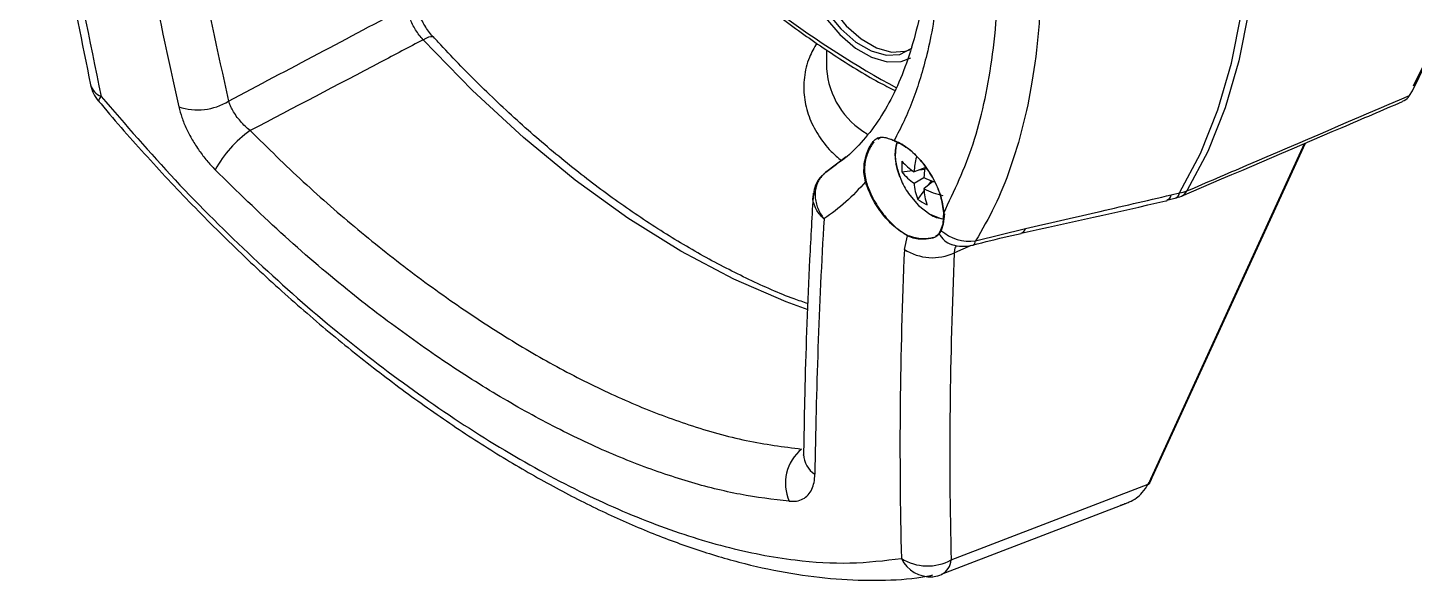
# Model space of a CAD drawing. Extents: x 6 to 134, y 3 to 97.
# Drawn here: x 8.448 to 12.103, y 3.292 to 4.748 of the extents above; entities that cross this region are included whole.
import ezdxf

# ---------------------------------------------------------------- set-up
doc = ezdxf.new("R2010")
doc.units = 0
doc.header["$MEASUREMENT"] = 0
doc.layers.add('OBJECT', color=7, linetype='CONTINUOUS')

msp = doc.modelspace()

# ---------------------------------------------------------------- linework, layer by layer
at = {"layer": 'OBJECT'}
for p, q in [((10.5533, 4.6903), (10.5533, 4.6404)), ((12.0902, 4.5699), (12.0976, 4.5824)), ((10.696, 4.4591), (10.6882, 4.4542)), ((10.6948, 4.4599), (10.6947, 4.4599)), ((10.696, 4.4591), (10.6961, 4.4591)), ((11.4086, 3.5615), (11.8128, 4.4432)), ((11.4116, 3.5628), (11.8158, 4.4445)), ((10.6051, 4.4079), (10.5507, 4.3668)), ((10.5518, 4.3676), (10.5793, 4.3893)), ((10.5805, 4.3892), (10.5518, 4.3676)), ((10.5518, 4.3676), (10.5476, 4.3642)), ((10.5507, 4.3668), (10.5518, 4.3676)), ((10.6519, 4.3675), (10.6519, 4.3671)), ((10.6562, 4.3423), (10.6519, 4.3671)), ((10.6535, 4.3671), (10.6534, 4.3675)), ((10.6535, 4.3671), (10.6576, 4.3426)), ((10.7521, 4.3686), (10.7795, 4.3719)), ((10.8128, 4.3795), (10.784, 4.3687)), ((10.784, 4.3388), (10.81, 4.3537)), ((10.7983, 4.3741), (10.8122, 4.3757)), ((10.659, 4.3336), (10.6562, 4.3423)), ((10.6576, 4.3426), (10.6604, 4.334)), ((10.659, 4.3336), (10.6592, 4.333)), ((10.6604, 4.334), (10.6605, 4.3334)), ((10.7939, 4.2962), (10.8104, 4.3183)), ((10.8337, 4.3433), (10.81, 4.3238)), ((10.8218, 4.3335), (10.8301, 4.3447)), ((11.462, 4.3081), (11.4839, 4.3132)), ((11.45, 4.2941), (11.4718, 4.2991)), ((10.8605, 4.2317), (10.8644, 4.2576)), ((10.8606, 4.232), (10.8622, 4.2611)), ((10.8644, 4.2578), (10.8606, 4.232)), ((10.8504, 4.2075), (10.855, 4.2157)), ((10.8551, 4.2144), (10.8504, 4.2061)), ((10.855, 4.2157), (10.8605, 4.2317)), ((10.8606, 4.2305), (10.8551, 4.2144)), ((10.8603, 4.2315), (10.8602, 4.2313)), ((10.8606, 4.2305), (10.8606, 4.2308)), ((10.9461, 4.1866), (11.0777, 4.2192)), ((10.7586, 4.1642), (10.7668, 4.1999)), ((10.8839, 4.1767), (10.8847, 4.1764)), ((10.9349, 4.1748), (10.8902, 4.1554)), ((10.8818, 3.3459), (11.4015, 3.5459)), ((11.4015, 3.5459), (11.4034, 3.5498)), ((10.8568, 3.3084), (11.3394, 3.4942)), ((10.8334, 3.3017), (10.8366, 3.3022))]:
    msp.add_line(p, q, dxfattribs=at)
at = {"layer": 'OBJECT', "flags": 128}
for points in [[(12.0976, 4.5824), (12.1499, 4.6883), (12.1931, 4.8037), (12.227, 4.9279), (12.2513, 5.0602), (12.266, 5.1997), (12.2709, 5.3457), (12.266, 5.4974), (12.2513, 5.6539), (12.227, 5.8142), (12.1931, 5.9775), (12.1499, 6.1428), (12.0976, 6.3092)], [(12.0992, 6.3138), (12.1513, 6.1481), (12.1943, 5.9835), (12.2281, 5.8209), (12.2523, 5.6612), (12.2669, 5.5054), (12.2718, 5.3543), (12.2669, 5.2089), (12.2523, 5.07), (12.2281, 4.9383), (12.1943, 4.8146), (12.1513, 4.6997), (12.0992, 4.5942)], [(11.4839, 4.3132), (11.5392, 4.4173), (11.585, 4.5317), (11.6209, 4.6555), (11.6467, 4.7879), (11.6623, 4.9283), (11.6675, 5.0755), (11.6623, 5.2288), (11.6467, 5.387), (11.6209, 5.5493), (11.585, 5.7146), (11.5392, 5.8818), (11.4839, 6.0498)], [(11.5031, 6.059), (11.5585, 5.8906), (11.6044, 5.723), (11.6404, 5.5573), (11.6663, 5.3947), (11.6819, 5.236), (11.6871, 5.0824), (11.6819, 4.9348), (11.6663, 4.7942), (11.6404, 4.6614), (11.6044, 4.5373), (11.5585, 4.4227), (11.5031, 4.3183)], [(10.4908, 4.9429), (10.5033, 4.8908), (10.5251, 4.8383), (10.5549, 4.7888), (10.5906, 4.7454), (10.6302, 4.7108), (10.671, 4.6873), (10.7106, 4.6762), (10.7464, 4.6783), (10.7761, 4.6935), (10.779, 4.696)], [(10.5049, 4.9511), (10.5174, 4.899), (10.5393, 4.8465), (10.569, 4.797), (10.6048, 4.7536), (10.6443, 4.719), (10.6852, 4.6954), (10.7247, 4.6843), (10.7605, 4.6864), (10.7725, 4.6906)], [(10.4794, 4.9331), (10.4948, 4.8788), (10.5191, 4.8248), (10.5509, 4.7743), (10.5884, 4.7302), (10.6295, 4.6949), (10.6717, 4.6705), (10.7128, 4.6584), (10.7503, 4.6592), (10.7756, 4.6689)], [(9.4905, 4.7169), (9.4979, 4.7212), (9.5046, 4.7242), (9.5102, 4.7256), (9.5144, 4.7255), (9.517, 4.7241)], [(10.505, 4.0048), (10.4472, 4.0257), (10.3086, 4.0856), (10.1691, 4.1594), (10.0295, 4.2467), (9.8909, 4.3468), (9.7543, 4.4591), (9.6205, 4.5828), (9.4905, 4.7169)], [(8.6343, 4.5549), (8.6344, 4.5547), (8.6346, 4.5545)], [(10.5457, 4.3628), (10.5458, 4.3629), (10.5476, 4.3642)], [(10.7461, 4.3563), (10.749, 4.349), (10.7508, 4.345)], [(10.7728, 4.3069), (10.7956, 4.2802), (10.8252, 4.2574)], [(10.8252, 4.2574), (10.8548, 4.246), (10.8614, 4.2452)]]:
    msp.add_lwpolyline(points, dxfattribs=at)
at = {"layer": 'OBJECT'}
for centre, radius, start, end in [((11.9141, 6.7682), 2.4755, 224.7224, 241.6197), ((10.7689, 4.656), 0.2162, 184.1355, 239.8884), ((8.7113, 4.6187), 0.1, 191.8341, 219.9346), ((8.6574, 4.6102), 0.0456, 195.1564, 249.1304), ((8.6547, 4.5521), 0.0206, 131.2069, 171.9092), ((8.8954, 4.6866), 0.1548, 251.3957, 301.9183), ((9.2094, 4.2284), 0.3045, 125.1681, 151.4211), ((10.6956, 4.4599), 0.000939, 182.2835, 293.6898), ((10.6957, 4.4599), 0.000936, 182.1217, 294.7716), ((10.732, 4.4513), 0.000537, 182.4277, 297.3754), ((10.8705, 4.4115), 0.1361, 166.0753, 203.9166), ((10.8914, 4.3826), 0.14, 174.2678, 185.7322), ((10.8688, 4.4981), 0.1546, 221.0271, 236.7728), ((11.0229, 4.3498), 0.2397, 166.0409, 175.468), ((10.6527, 4.3692), 0.00186, 245.6984, 293.2816), ((10.6527, 4.3688), 0.00187, 246.0503, 293.8425), ((10.8503, 4.3908), 0.1983, 186.7638, 196.8263), ((10.8502, 4.3908), 0.1982, 186.8725, 196.66), ((10.8628, 4.4549), 0.1404, 217.9564, 235.8734), ((11.0966, 4.3356), 0.2872, 171.654, 176.3712), ((10.9397, 4.6157), 0.2923, 243.6614, 249.4662), ((10.6564, 4.3444), 0.00211, 263.842, 303.0716), ((10.6591, 4.336), 0.00237, 268.5735, 303.3352), ((10.6592, 4.3354), 0.00239, 268.9559, 303.0055), ((10.952, 4.4358), 0.2208, 204.276, 215.7186), ((10.924, 4.3489), 0.1404, 184.1294, 202.0448), ((10.9163, 4.5483), 0.2484, 244.6633, 256.8972), ((10.9644, 4.3325), 0.1547, 183.2302, 198.9748), ((11.4655, 4.3168), 0.0188, 289.7553, 348.897), ((11.4722, 4.3953), 0.0829, 278.0806, 291.8414), ((11.4762, 4.3321), 0.0302, 294.3499, 332.767), ((10.8757, 4.4098), 0.14, 234.27, 245.7353), ((11.4434, 4.3119), 0.019, 292.0061, 348.4609), ((11.4494, 4.3966), 0.1, 282.9436, 293.1348), ((10.8509, 4.2068), 0.000907, 126.1121, 231.8424), ((10.9018, 4.2311), 0.0573, 205.9728, 251.4718), ((10.8555, 4.2151), 0.000787, 127.0612, 238.6222), ((10.9309, 4.2999), 0.1143, 228.3995, 277.6379), ((10.861, 4.2312), 0.000767, 172.7243, 239.3961), ((10.8609, 4.2314), 0.000643, 120.7749, 167.6181), ((10.861, 4.2314), 0.000763, 172.9622, 239.5568), ((11.0608, 4.2231), 0.0173, 288.4625, 346.7109), ((10.7682, 4.2), 0.00147, 123.2527, 182.4225), ((10.9132, 4.2724), 0.1, 252.7961, 284.7327), ((10.9327, 4.1878), 0.0135, 296.2231, 354.9623), ((10.8324, 4.2788), 0.1363, 237.2101, 295.0908), ((10.5609, 3.5481), 0.116, 129.1095, 204.1927), ((10.5567, 3.6261), 0.0639, 181.9516, 237.7915), ((11.4021, 3.5485), 0.0027, 257.1145, 331.8642), ((11.4037, 3.553), 0.00319, 263.833, 328.5788), ((11.409, 3.5645), 0.00302, 261.3991, 326.9092), ((10.8196, 3.4613), 0.1312, 238.3, 298.3103), ((10.8272, 3.3863), 0.0848, 205.5411, 274.2475), ((10.8344, 3.3497), 0.0476, 297.9238, 355.4271), ((10.8208, 3.4009), 0.1, 279.1058, 291.0242)]:
    msp.add_arc(centre, radius, start, end, dxfattribs=at)
for centre, major_axis, ratio, start_param, end_param in [((19.1271, 14.4406), (5.5041, 16.751), 0.560269, 2.306716, 2.371164), ((22.4135, 12.5434), (8.654, 14.9534), 0.719689, 2.425419, 2.481145), ((22.3524, 12.5787), (8.7039, 15.04), 0.71887, 2.42727, 2.481138), ((-20.258, -7.3219), (41.2178, 19.304), 0.050051, 5.477163, 5.493517), ((21.4016, 13.1276), (8.6782, 15.0549), 0.435892, 2.426221, 2.480089), ((24.6269, 11.2657), (11.7585, 13.1395), 0.561291, 2.540319, 2.604767), ((24.6879, 11.2106), (11.7075, 13.0528), 0.561109, 2.540934, 2.605383), ((11.7651, 3.5785), (0.3456, 0.3853), 0.561109, 2.076501, 2.10355)]:
    msp.add_ellipse(centre, major_axis=major_axis, ratio=ratio, start_param=start_param, end_param=end_param, dxfattribs=at)
for points, knots in [([(10.9461, 5.9224), (10.9654, 5.8615), (11.0042, 5.739), (11.0494, 5.5547), (11.0849, 5.3706), (11.1078, 5.1966), (11.1195, 5.0348), (11.1215, 4.8849), (11.1139, 4.7405), (11.0917, 4.5654), (11.0521, 4.4102), (10.9978, 4.2757), (10.9634, 4.2164), (10.9461, 4.1866)], [0, 0, 0, 0, 0.0883963, 0.1775309, 0.2690103, 0.361303, 0.4421621, 0.5235795, 0.6067572, 0.6905431, 0.8432564, 0.9213745, 1, 1, 1, 1]), ([(10.6959, 5.8204), (10.6972, 5.8167), (10.714, 5.7688), (10.7399, 5.676), (10.773, 5.5431), (10.7981, 5.4117), (10.8158, 5.2838), (10.8257, 5.1616), (10.8279, 5.0463), (10.8227, 4.9378), (10.8104, 4.8357), (10.791, 4.7405), (10.7649, 4.6534), (10.7324, 4.5756), (10.6945, 4.5078), (10.6505, 4.4506), (10.6124, 4.4109), (10.5869, 4.3935), (10.5799, 4.3888)], [0, 0, 0, 0, 0.005802, 0.074672, 0.14446, 0.214672, 0.284672, 0.353852, 0.421783, 0.489214, 0.557357, 0.626172, 0.695314, 0.764462, 0.833393, 0.902309, 0.97304, 1, 1, 1, 1]), ([(10.8622, 4.2602), (10.89, 4.3186), (10.9461, 4.4367), (10.9861, 4.6243), (11.0042, 4.7926), (11.0092, 4.9326), (11.0051, 5.0807), (10.9877, 5.2774), (10.948, 5.5284), (10.891, 5.7311), (10.8622, 5.8337)], [0, 0, 0, 0, 0.1583077, 0.3203927, 0.4074997, 0.4946069, 0.5842283, 0.6738496, 0.8349382, 1, 1, 1, 1]), ([(10.7314, 5.7812), (10.7413, 5.7486), (10.7651, 5.6699), (10.7968, 5.5424), (10.8204, 5.4227), (10.8359, 5.3212), (10.8463, 5.2344), (10.8545, 5.1313), (10.8574, 5.0165), (10.8524, 4.8872), (10.8386, 4.7744), (10.8194, 4.6823), (10.8012, 4.6161), (10.7812, 4.5577), (10.7582, 4.5022), (10.7404, 4.4683), (10.7314, 4.4512)], [0, 0, 0, 0, 0.062169, 0.150354, 0.244924, 0.29535, 0.351758, 0.419932, 0.50785, 0.596524, 0.708699, 0.776564, 0.832035, 0.887658, 0.94375, 1, 1, 1, 1]), ([(8.4478, 5.5129), (8.4584, 5.4452), (8.4893, 5.2489), (8.5434, 4.9429), (8.591, 4.7084), (8.6134, 4.5982)], [0, 0, 0, 0, 0.218223, 0.632586, 1, 1, 1, 1]), ([(10.1475, 5.026), (10.1748, 4.9989), (10.2387, 4.9356), (10.3423, 4.8457), (10.4572, 4.7552), (10.5735, 4.675), (10.6659, 4.6173), (10.7194, 4.5902), (10.7338, 4.5828)], [0, 0, 0, 0, 0.145855, 0.341176, 0.536556, 0.731999, 0.927502, 1, 1, 1, 1]), ([(9.517, 4.7242), (9.5163, 4.7249), (9.5082, 4.7331), (9.4936, 4.7538), (9.4778, 4.7852), (9.4694, 4.8117), (9.4689, 4.8235), (9.4688, 4.8267)], [0, 0, 0, 0, 0.02584, 0.311935, 0.601613, 0.888955, 1, 1, 1, 1]), ([(9.4905, 4.7169), (9.4869, 4.7208), (9.4795, 4.7288), (9.47, 4.7425), (9.4618, 4.7573), (9.4554, 4.7727), (9.4506, 4.7889), (9.4494, 4.7994), (9.4487, 4.8047)], [0, 0, 0, 0, 0.160966, 0.326606, 0.487302, 0.652756, 0.823513, 1, 1, 1, 1]), ([(9.4905, 4.7169), (9.4529, 4.6971), (9.3008, 4.6171), (9.1486, 4.5374), (9.034, 4.4773)], [0, 0, 0, 0, 0.247158, 1, 1, 1, 1]), ([(10.5045, 4.0213), (10.4922, 4.0254), (10.441, 4.0426), (10.3489, 4.0839), (10.229, 4.145), (10.1086, 4.2171), (9.9885, 4.2988), (9.8693, 4.39), (9.7516, 4.4901), (9.6382, 4.5969), (9.5606, 4.6768), (9.5213, 4.7194), (9.517, 4.7241)], [0, 0, 0, 0, 0.037515, 0.156891, 0.276211, 0.395517, 0.514832, 0.634177, 0.753562, 0.872989, 0.986187, 1, 1, 1, 1]), ([(10.5277, 4.7081), (10.5206, 4.6957), (10.5041, 4.667), (10.493, 4.6182), (10.4927, 4.5652), (10.5053, 4.514), (10.5297, 4.466), (10.5588, 4.427), (10.5833, 4.4062), (10.5925, 4.3984)], [0, 0, 0, 0, 0.122466, 0.283753, 0.43948, 0.592877, 0.746773, 0.904571, 1, 1, 1, 1]), ([(11.5031, 4.3183), (11.5559, 4.3409), (11.7516, 4.4248), (11.9473, 4.5086), (12.0902, 4.5699)], [0, 0, 0, 0, 0.269854, 1, 1, 1, 1]), ([(12.0717, 4.5545), (12.0773, 4.5575), (12.0845, 4.5613), (12.0891, 4.5683), (12.0902, 4.5699)], [0, 0, 0, 0, 0.778909, 1, 1, 1, 1]), ([(8.6349, 4.5554), (8.637, 4.5529), (8.6782, 4.5019), (8.7631, 4.4071), (8.8889, 4.2723), (9.0185, 4.1446), (9.1503, 4.0239), (9.2836, 3.911), (9.4175, 3.8065), (9.5515, 3.7108), (9.6846, 3.6243), (9.8163, 3.5475), (9.9457, 3.4805), (10.0732, 3.4233), (10.199, 3.3759), (10.3231, 3.3384), (10.4452, 3.3115), (10.5647, 3.2952), (10.6804, 3.2909), (10.7701, 3.2945), (10.8195, 3.3037), (10.8333, 3.3063)], [0, 0, 0, 0, 0.003029, 0.060979, 0.11902, 0.177037, 0.234944, 0.292667, 0.350156, 0.40738, 0.464337, 0.521054, 0.577328, 0.633391, 0.689921, 0.746929, 0.80436, 0.862101, 0.919967, 0.97767, 1, 1, 1, 1]), ([(8.6412, 4.5675), (8.7056, 4.493), (8.8348, 4.3438), (9.0404, 4.1401), (9.251, 3.9538), (9.4649, 3.789), (9.6787, 3.647), (9.8889, 3.5299), (10.0924, 3.4399), (10.2873, 3.3767), (10.4619, 3.3434), (10.6169, 3.3339), (10.7061, 3.3444), (10.7507, 3.3497)], [0, 0, 0, 0, 0.094108, 0.188508, 0.282606, 0.376776, 0.471253, 0.56542, 0.658464, 0.751806, 0.844857, 0.922428, 1, 1, 1, 1]), ([(8.846, 4.5399), (8.8485, 4.5306), (8.8534, 4.5119), (8.8656, 4.4825), (8.8811, 4.4529), (8.8993, 4.4247), (8.9197, 4.3977), (8.9345, 4.382), (8.942, 4.374)], [0, 0, 0, 0, 0.166073, 0.33698, 0.503046, 0.673897, 0.834779, 1, 1, 1, 1]), ([(9.034, 4.4773), (9.0296, 4.4811), (9.0206, 4.4888), (9.0083, 4.5018), (8.9972, 4.5158), (8.9884, 4.5296), (8.9815, 4.5429), (8.9787, 4.5511), (8.9772, 4.5552)], [0, 0, 0, 0, 0.171612, 0.348158, 0.519786, 0.696551, 0.84646, 1, 1, 1, 1]), ([(11.4886, 4.3047), (11.6301, 4.365), (11.8246, 4.4481), (12.0189, 4.5314), (12.0719, 4.5541)], [0, 0, 0, 0, 0.726976, 1, 1, 1, 1]), ([(9.034, 4.4773), (9.0806, 4.4317), (9.1739, 4.3403), (9.3189, 4.2142), (9.467, 4.0968), (9.6153, 3.9915), (9.7619, 3.8992), (9.9064, 3.8198), (10.05, 3.7529), (10.1963, 3.6981), (10.3439, 3.6566), (10.4396, 3.6443), (10.4877, 3.6381)], [0, 0, 0, 0, 0.095577, 0.191815, 0.290141, 0.38919, 0.484768, 0.581013, 0.679359, 0.77843, 0.888705, 1, 1, 1, 1]), ([(10.6519, 4.3675), (10.652, 4.375), (10.6522, 4.3901), (10.6571, 4.411), (10.664, 4.4294), (10.6718, 4.4434), (10.6798, 4.453), (10.6871, 4.4582), (10.6924, 4.4594), (10.6947, 4.4599)], [0, 0, 0, 0, 0.152382, 0.309304, 0.460169, 0.616337, 0.751913, 0.891628, 1, 1, 1, 1]), ([(10.6948, 4.4599), (10.6983, 4.4599), (10.7054, 4.4601), (10.7175, 4.4565), (10.7273, 4.4528), (10.7314, 4.4512)], [0, 0, 0, 0, 0.36015, 0.73065, 1, 1, 1, 1]), ([(10.7322, 4.4508), (10.7219, 4.4546), (10.7078, 4.4598), (10.6986, 4.4592), (10.6961, 4.4591)], [0, 0, 0, 0, 0.730797, 1, 1, 1, 1]), ([(10.6779, 4.4479), (10.6725, 4.4397), (10.6624, 4.4243), (10.6537, 4.3928), (10.6535, 4.3737), (10.6534, 4.3675)], [0, 0, 0, 0, 0.430284, 0.812558, 1, 1, 1, 1]), ([(10.7314, 4.4512), (10.7434, 4.4454), (10.7673, 4.4336), (10.8026, 4.3995), (10.8323, 4.3577), (10.8534, 4.3117), (10.861, 4.2789), (10.862, 4.2628), (10.8622, 4.2602)], [0, 0, 0, 0, 0.192555, 0.385109, 0.577707, 0.770474, 0.963486, 1, 1, 1, 1]), ([(10.8622, 4.2611), (10.8604, 4.2751), (10.8568, 4.3033), (10.8369, 4.3496), (10.8088, 4.3924), (10.7746, 4.4274), (10.7481, 4.4444), (10.7344, 4.45), (10.7322, 4.4508)], [0, 0, 0, 0, 0.19323, 0.386467, 0.579539, 0.772364, 0.965005, 1, 1, 1, 1]), ([(10.7393, 4.4477), (10.7372, 4.4403), (10.7324, 4.423), (10.7347, 4.3911), (10.7427, 4.3676), (10.7464, 4.3564)], [0, 0, 0, 0, 0.281312, 0.658591, 1, 1, 1, 1]), ([(10.4551, 3.5006), (10.4122, 3.5057), (10.3265, 3.5158), (10.1892, 3.5504), (10.0461, 3.5994), (9.8987, 3.6636), (9.7496, 3.7414), (9.5985, 3.8325), (9.4449, 3.9375), (9.2826, 4.062), (9.1137, 4.2058), (8.9994, 4.3178), (8.942, 4.374)], [0, 0, 0, 0, 0.095398, 0.1907956, 0.2889546, 0.3871132, 0.4825164, 0.5779195, 0.6761072, 0.7742954, 0.8866036, 1, 1, 1, 1]), ([(10.5464, 4.3621), (10.5437, 4.36), (10.5324, 4.3513), (10.5211, 4.3312), (10.5196, 4.313), (10.519, 4.3055)], [0, 0, 0, 0, 0.1563894, 0.6546359, 1, 1, 1, 1]), ([(10.5476, 4.3642), (10.5443, 4.361), (10.5376, 4.3544), (10.5304, 4.3423), (10.5254, 4.3289), (10.523, 4.3145), (10.5232, 4.2993), (10.5261, 4.2839), (10.5315, 4.2686), (10.5386, 4.2556), (10.5441, 4.2477), (10.5465, 4.2446), (10.5466, 4.2445)], [0, 0, 0, 0, 0.112513, 0.228309, 0.340816, 0.456544, 0.569836, 0.686338, 0.801002, 0.918926, 0.996847, 1, 1, 1, 1]), ([(10.5529, 4.3684), (10.5509, 4.3671), (10.5484, 4.3654), (10.5462, 4.3631), (10.5458, 4.3626)], [0, 0, 0, 0, 0.804608, 1, 1, 1, 1]), ([(10.5183, 4.3128), (10.515, 4.2544), (10.5053, 4.0827), (10.4967, 3.8529), (10.4938, 3.6837), (10.4928, 3.624)], [0, 0, 0, 0, 0.249914, 0.735474, 1, 1, 1, 1]), ([(10.6562, 4.3423), (10.6393, 4.3239), (10.6055, 4.2871), (10.5663, 4.2587), (10.5466, 4.2445)], [0, 0, 0, 0, 0.498582, 1, 1, 1, 1]), ([(10.7668, 4.1999), (10.7547, 4.2076), (10.7305, 4.2228), (10.6968, 4.2606), (10.6726, 4.2989), (10.6629, 4.3235), (10.6592, 4.333)], [0, 0, 0, 0, 0.275398, 0.550788, 0.826421, 1, 1, 1, 1]), ([(10.6605, 4.3334), (10.6669, 4.3183), (10.6795, 4.2881), (10.71, 4.2465), (10.7407, 4.2171), (10.76, 4.2056), (10.7674, 4.2012)], [0, 0, 0, 0, 0.276326, 0.552665, 0.828652, 1, 1, 1, 1]), ([(10.5466, 4.2445), (10.5465, 4.2446), (10.5438, 4.2471), (10.5338, 4.2569), (10.522, 4.2762), (10.5158, 4.2954), (10.5182, 4.3046), (10.5184, 4.3056)], [0, 0, 0, 0, 0.005534, 0.142529, 0.549793, 0.951963, 1, 1, 1, 1]), ([(11.0663, 4.2067), (11.1938, 4.2348), (11.3223, 4.2632), (11.4498, 4.2928), (11.4508, 4.293)], [0, 0, 0, 0, 0.992606, 1, 1, 1, 1]), ([(11.0777, 4.2192), (11.1393, 4.2333), (11.2675, 4.2628), (11.3955, 4.2926), (11.462, 4.3081)], [0, 0, 0, 0, 0.480478, 1, 1, 1, 1]), ([(10.8263, 4.2565), (10.8317, 4.2536), (10.8434, 4.2471), (10.8551, 4.2459), (10.8614, 4.2452)], [0, 0, 0, 0, 0.462587, 1, 1, 1, 1]), ([(10.8622, 4.2602), (10.8624, 4.255), (10.8627, 4.2444), (10.8613, 4.2353), (10.8606, 4.2308)], [0, 0, 0, 0, 0.495275, 1, 1, 1, 1]), ([(10.8504, 4.2061), (10.8463, 4.2016), (10.8392, 4.1936), (10.8077, 4.1897), (10.7817, 4.1926), (10.7688, 4.1989), (10.7668, 4.1999)], [0, 0, 0, 0, 0.353797, 0.623722, 0.940059, 1, 1, 1, 1]), ([(10.8415, 4.2003), (10.8439, 4.2014), (10.8476, 4.203), (10.8496, 4.2063), (10.8504, 4.2075)], [0, 0, 0, 0, 0.631903, 1, 1, 1, 1]), ([(10.9386, 4.1756), (10.9704, 4.1838), (11.0132, 4.1947), (11.0554, 4.2042), (11.0663, 4.2066)], [0, 0, 0, 0, 0.743486, 1, 1, 1, 1]), ([(10.7674, 4.2012), (10.7809, 4.1972), (10.8061, 4.1897), (10.8258, 4.1942), (10.835, 4.1964)], [0, 0, 0, 0, 0.5329, 1, 1, 1, 1]), ([(10.8945, 4.1729), (10.8926, 4.1693), (10.8899, 4.1641), (10.8901, 4.1573), (10.8902, 4.1554)], [0, 0, 0, 0, 0.712341, 1, 1, 1, 1]), ([(10.4927, 3.6243), (10.4927, 3.6239), (10.4928, 3.6214), (10.4928, 3.6221), (10.4928, 3.6226)], [0, 0, 0, 0, 0.17863, 1, 1, 1, 1]), ([(10.4551, 3.5006), (10.4616, 3.5005), (10.475, 3.5002), (10.4916, 3.5061), (10.5052, 3.5166), (10.515, 3.5313), (10.5212, 3.5498), (10.5222, 3.5645), (10.5226, 3.572)], [0, 0, 0, 0, 0.16656, 0.337956, 0.504513, 0.675897, 0.835803, 1, 1, 1, 1]), ([(11.3396, 3.4938), (11.3436, 3.4954), (11.3608, 3.502), (11.3845, 3.5184), (11.3967, 3.538), (11.4015, 3.5459)], [0, 0, 0, 0, 0.153226, 0.662951, 1, 1, 1, 1]), ([(11.4044, 3.547), (11.4049, 3.548), (11.4057, 3.5495), (11.4062, 3.5509), (11.4063, 3.5513)], [0, 0, 0, 0, 0.702782, 1, 1, 1, 1]), ([(11.4064, 3.5513), (11.4069, 3.5523), (11.4085, 3.5561), (11.4103, 3.5599), (11.4116, 3.5628)], [0, 0, 0, 0, 0.249964, 1, 1, 1, 1]), ([(11.3401, 3.4941), (11.3394, 3.4937), (11.3365, 3.4921), (11.3322, 3.4908), (11.3286, 3.4896), (11.3274, 3.4892), (11.3273, 3.4892)], [0, 0, 0, 0, 0.174144, 0.730581, 0.97184, 1, 1, 1, 1])]:
    msp.add_open_spline(points, degree=3, knots=knots, dxfattribs=at)

doc.saveas('drawing.dxf')
